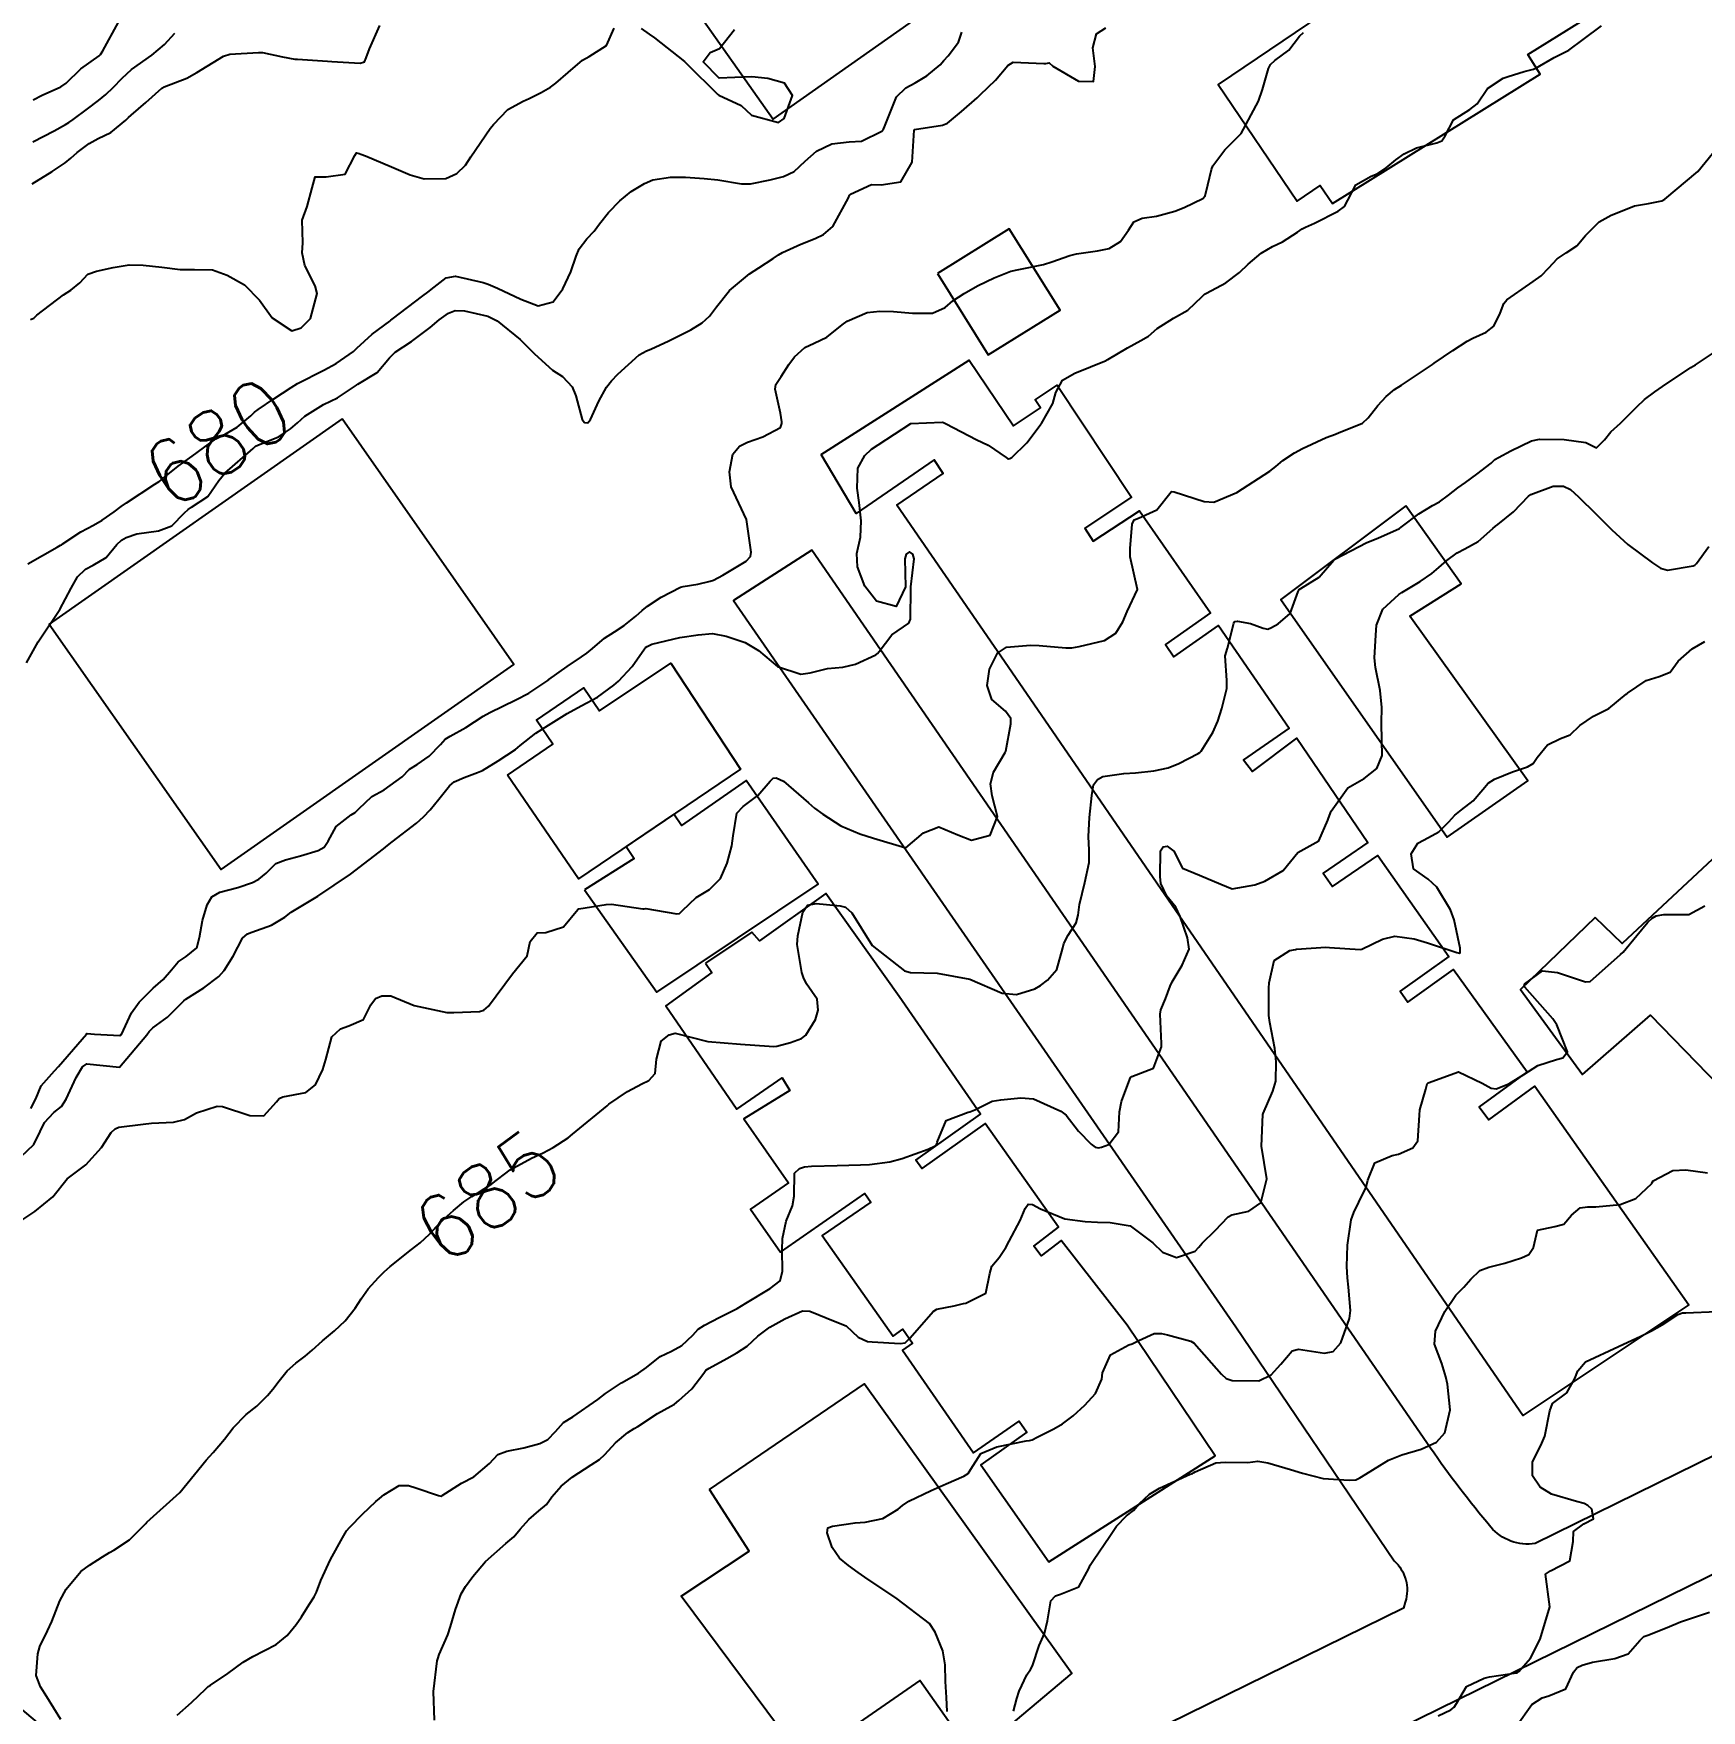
# Model space of a CAD drawing. Header units: metres. Extents: x 298520 to 308411, y 7433745 to 7450750.
# Drawn here: x 300628.2 to 300730.4, y 7446644.5 to 7446747.2 of the extents above; entities that cross this region are included whole.
import ezdxf
from ezdxf.enums import TextEntityAlignment as Align

# ---------------------------------------------------------------- set-up
doc = ezdxf.new("R2010")
doc.units = ezdxf.units.M
doc.header["$LTSCALE"] = 10
for name, color, linetype in [('Cotas', 45, 'Continuous'), ('Curvas de Nivel 1m', 11, 'Continuous'), ('Curvas de Nivel 5m', 15, 'Continuous'), ('Edificações', 30, 'Continuous'), ('Vias Primárias', 230, 'Continuous')]:
    doc.layers.add(name, color=color, linetype=linetype)
doc.styles.add('Style-STANDARD', font='STANDARD.shx')

msp = doc.modelspace()

# ---------------------------------------------------------------- linework, layer by layer
at = {"layer": 'Curvas de Nivel 1m', "flags": 128}
for points, elevation in [([(300627.43, 7446678.39), (300628.24, 7446679.15), (300628.62, 7446679.95), (300628.89, 7446680.51), (300629.46, 7446681.12), (300629.92, 7446681.48), (300630.22, 7446681.93), (300630.82, 7446683.25), (300631.22, 7446683.91), (300631.49, 7446684.09), (300633.49, 7446683.89), (300635.15, 7446685.87), (300635.3, 7446686.07), (300635.52, 7446686.3), (300636.42, 7446686.96), (300637.31, 7446687.84), (300637.43, 7446687.96), (300637.55, 7446688.05), (300638.64, 7446688.74), (300639.56, 7446689.45), (300639.9, 7446689.81), (300640.44, 7446690.68), (300641.02, 7446691.8), (300641.33, 7446692.05), (300641.59, 7446692.15), (300642.79, 7446692.58), (300643.6, 7446693.08), (300644, 7446693.38), (300644.61, 7446693.76), (300645.62, 7446694.37), (300647.63, 7446695.72), (300648.77, 7446696.58), (300649.66, 7446697.27), (300649.9, 7446697.46), (300650.19, 7446697.69), (300651.67, 7446698.84), (300652.11, 7446699.23), (300652.51, 7446699.66), (300653.04, 7446700.3), (300653.7, 7446701.12), (300653.98, 7446701.37), (300654.6, 7446701.64), (300655.41, 7446701.93), (300655.71, 7446702.07), (300656.68, 7446702.66), (300657.73, 7446703.35), (300657.87, 7446703.46), (300658.02, 7446703.6), (300658.98, 7446704.35), (300659.75, 7446704.83), (300660.91, 7446705.56), (300661.76, 7446706.03), (300662.75, 7446706.56), (300663.77, 7446707.28), (300663.9, 7446707.4), (300664.04, 7446707.53), (300664.88, 7446708.43), (300665.64, 7446709.51), (300665.71, 7446709.6), (300665.8, 7446709.66), (300666.09, 7446709.79), (300667.81, 7446710.21), (300668.92, 7446710.36), (300669.81, 7446710.46), (300670.64, 7446710.28), (300671.81, 7446709.89), (300672.62, 7446709.42), (300673.79, 7446708.44), (300675.21, 7446707.97), (300675.78, 7446708.05), (300676.85, 7446708.31), (300677.79, 7446708.38), (300678.57, 7446708.57), (300679.8, 7446709.15), (300679.92, 7446709.22), (300680.02, 7446709.34), (300680.78, 7446710.36), (300681.82, 7446711.09), (300681.93, 7446711.32), (300681.95, 7446713.21), (300681.95, 7446713.31), (300682.15, 7446715.02), (300682.08, 7446715.31), (300681.87, 7446715.45), (300681.66, 7446715.31), (300681.58, 7446715.02), (300681.63, 7446713.31), (300681.06, 7446712.1), (300679.84, 7446712.43), (300679.14, 7446713.35), (300678.69, 7446714.53), (300678.65, 7446715.35), (300678.87, 7446716.36), (300678.92, 7446717.35), (300678.79, 7446718.47), (300678.66, 7446719.35), (300678.71, 7446720.58), (300679.13, 7446721.35), (300679.55, 7446721.74), (300679.95, 7446722), (300681.96, 7446723.31), (300683.87, 7446723.39), (300683.96, 7446723.37), (300684.12, 7446723.29), (300685.95, 7446722.33), (300686.68, 7446721.99), (300687.8, 7446721.24), (300687.88, 7446721.18), (300687.94, 7446721.15), (300688.02, 7446721.16), (300688.13, 7446721.24), (300689.06, 7446722.12), (300689.87, 7446723.22), (300689.92, 7446723.27), (300689.96, 7446723.32), (300690.65, 7446724.54), (300690.84, 7446725.21), (300691.24, 7446725.97), (300692, 7446726.4), (300693.92, 7446727.17), (300693.98, 7446727.21), (300694.01, 7446727.23), (300695.23, 7446727.95), (300696.03, 7446728.39), (300696.5, 7446728.67), (300697.05, 7446729.13), (300698.05, 7446729.77), (300698.91, 7446730.26), (300699.8, 7446731.1), (300699.94, 7446731.23), (300700.06, 7446731.29), (300701.24, 7446731.92), (300702.08, 7446732.57), (300702.62, 7446733.07), (300703.41, 7446733.75), (300704.1, 7446734.15), (300704.71, 7446734.44), (300705.64, 7446735.03), (300705.92, 7446735.23), (300706.12, 7446735.33), (300706.68, 7446735.58), (300708.13, 7446736.31), (300708.52, 7446736.61), (300708.71, 7446736.99), (300709.2, 7446737.93), (300710.15, 7446738.46), (300710.52, 7446738.6), (300711.06, 7446738.97), (300711.66, 7446739.47), (300712.17, 7446739.83), (300712.92, 7446740.2), (300714.18, 7446740.51), (300714.48, 7446740.62), (300714.68, 7446740.93), (300715.2, 7446741.91), (300716.2, 7446742.54), (300716.64, 7446742.9), (300717.28, 7446743.83), (300718.23, 7446744.46), (300718.53, 7446744.57), (300719.51, 7446744.87), (300720.09, 7446745.01), (300720.24, 7446745.08), (300721.36, 7446745.73), (300722.25, 7446746.18), (300723.13, 7446746.83), (300724.26, 7446747.67)], 683), ([(300627.79, 7446708.65), (300628.49, 7446709.95), (300629.82, 7446711.93), (300630.53, 7446713.23), (300630.91, 7446713.92), (300631.39, 7446714.39), (300631.86, 7446714.64), (300632.66, 7446715.1), (300633.31, 7446715.9), (300633.6, 7446716.17), (300633.88, 7446716.33), (300634.55, 7446716.56), (300635.88, 7446716.74), (300636.69, 7446717.05), (300637.47, 7446717.84), (300637.68, 7446718.05), (300637.9, 7446718.18), (300638.9, 7446718.84), (300639.56, 7446719.82), (300639.93, 7446720.27), (300641.66, 7446721.79), (300641.82, 7446721.92), (300641.95, 7446721.98), (300643.23, 7446722.5), (300643.96, 7446722.98), (300644.38, 7446723.35), (300644.83, 7446723.76), (300645.98, 7446724.48), (300646.83, 7446724.89), (300647.99, 7446725.66), (300648.02, 7446725.69), (300648.09, 7446725.72), (300649.27, 7446726.44), (300650.01, 7446727.34), (300650.37, 7446727.69), (300651.36, 7446728.34), (300652.03, 7446728.82), (300652.51, 7446729.19), (300653.07, 7446729.66), (300653.63, 7446730.08), (300654.05, 7446730.24), (300654.62, 7446730.21), (300656.05, 7446729.88), (300656.61, 7446729.61), (300658.03, 7446728.46), (300658.9, 7446727.59), (300660, 7446726.59), (300660.62, 7446726.19), (300661.21, 7446725.56), (300661.43, 7446725), (300661.83, 7446723.55), (300661.97, 7446723.37), (300662.16, 7446723.35), (300662.34, 7446723.55), (300662.85, 7446724.68), (300663.32, 7446725.54), (300663.61, 7446725.92), (300664, 7446726.34), (300665.32, 7446727.51), (300665.76, 7446727.76), (300666.02, 7446727.87), (300667.13, 7446728.38), (300668.03, 7446728.83), (300668.47, 7446729.05), (300669.18, 7446729.47), (300669.63, 7446729.88), (300670.05, 7446730.46), (300670.84, 7446731.45), (300672.07, 7446732.48), (300672.65, 7446732.85), (300673.52, 7446733.42), (300673.85, 7446733.64), (300674.09, 7446733.78), (300675.21, 7446734.29), (300676.1, 7446734.64), (300676.61, 7446734.88), (300677.18, 7446735.37), (300678.13, 7446737.14), (300678.19, 7446737.3), (300678.25, 7446737.36), (300679.54, 7446737.95), (300680.14, 7446737.94), (300681.34, 7446738.12), (300682.03, 7446739.31), (300682.16, 7446741.28), (300682.17, 7446741.31), (300682.18, 7446741.33), (300683.89, 7446741.59), (300684.19, 7446741.71), (300685.06, 7446742.42), (300686.02, 7446743.27), (300686.11, 7446743.37), (300686.21, 7446743.47), (300687.13, 7446744.34), (300687.9, 7446745.25), (300688.23, 7446745.44), (300690.1, 7446745.36), (300690.23, 7446745.37), (300690.42, 7446745.4), (300690.65, 7446745.21), (300692.22, 7446744.28), (300693.14, 7446744.26), (300693.25, 7446745.18), (300693.1, 7446746.33), (300693.33, 7446747.18), (300693.89, 7446747.54)], 681), ([(300628.04, 7446729.68), (300628.23, 7446729.77), (300628.42, 7446729.95), (300630.06, 7446731.2), (300630.51, 7446731.48), (300631.05, 7446731.92), (300631.54, 7446732.45), (300632.07, 7446732.65), (300633.1, 7446732.87), (300634.08, 7446733.04), (300634.94, 7446733.02), (300636.08, 7446732.89), (300637.19, 7446732.74), (300638.08, 7446732.74), (300639.18, 7446732.72), (300640.07, 7446732.4), (300641.14, 7446731.8), (300642.05, 7446730.86), (300642.83, 7446729.78), (300644.03, 7446728.99), (300644.61, 7446729.18), (300645.19, 7446729.75), (300645.59, 7446731.28), (300645.46, 7446731.75), (300644.84, 7446733), (300644.68, 7446733.76), (300644.71, 7446734.37), (300644.67, 7446735.76), (300644.97, 7446736.61), (300645.28, 7446737.75), (300645.47, 7446738.43), (300646.14, 7446738.42), (300647.3, 7446738.58), (300647.89, 7446739.72), (300648, 7446739.89), (300648.16, 7446739.85), (300648.26, 7446739.81), (300648.55, 7446739.71), (300650.15, 7446739.04), (300651.28, 7446738.55), (300652.14, 7446738.29), (300653.48, 7446738.32), (300654.15, 7446738.63), (300654.67, 7446739.13), (300655, 7446739.64), (300656.18, 7446741.38), (300656.29, 7446741.51), (300656.39, 7446741.62), (300657.26, 7446742.54), (300658.2, 7446743.05), (300658.58, 7446743.22), (300659.31, 7446743.59), (300659.88, 7446743.91), (300660.21, 7446744.16), (300660.97, 7446744.82), (300661.84, 7446745.56), (300662.24, 7446745.79), (300663.32, 7446746.46), (300663.79, 7446747.53)], 679), ([(300628.13, 7446737.99), (300629.35, 7446738.74), (300630.15, 7446739.28), (300630.51, 7446739.57), (300630.89, 7446739.92), (300631.62, 7446740.47), (300632.17, 7446740.76), (300632.95, 7446741.13), (300633.86, 7446741.89), (300634.03, 7446742.05), (300634.19, 7446742.19), (300635.09, 7446742.98), (300636.07, 7446743.86), (300636.21, 7446743.94), (300637.6, 7446744.47), (300638.22, 7446744.81), (300639.86, 7446745.82), (300640.23, 7446745.94), (300641.99, 7446746.04), (300642.24, 7446746.04), (300643.46, 7446745.78), (300644.23, 7446745.63), (300644.38, 7446745.62), (300646.23, 7446745.5), (300646.49, 7446745.48), (300648.23, 7446745.39), (300648.48, 7446745.47), (300648.6, 7446745.71), (300648.8, 7446746.27), (300649.43, 7446747.7)], 678), ([(300628.2, 7446743.13), (300628.74, 7446743.42), (300629.88, 7446743.93), (300630.22, 7446744.16), (300631.11, 7446745.04), (300632.23, 7446745.84), (300632.27, 7446745.87), (300632.31, 7446745.91), (300632.46, 7446746.13), (300633.43, 7446747.89)], 676), ([(300665.43, 7446747.51), (300665.92, 7446747.17), (300666.25, 7446746.94), (300668.09, 7446745.48), (300668.23, 7446745.35), (300670.13, 7446743.46), (300670.2, 7446743.42), (300671.55, 7446742.8), (300672.19, 7446742.2), (300673.85, 7446741.75), (300674.19, 7446741.99), (300674.71, 7446743.4), (300674.21, 7446744.16), (300673.19, 7446744.45), (300672.22, 7446744.54), (300671.17, 7446744.5), (300670.22, 7446744.46), (300669.23, 7446745.47), (300669.66, 7446746.04), (300670.24, 7446746.29), (300671.15, 7446747.45)], 679), ([(300628.06, 7446681.36), (300628.35, 7446681.95), (300628.69, 7446682.74), (300629.49, 7446683.67), (300629.75, 7446683.94), (300631.19, 7446685.6), (300631.45, 7446685.91), (300631.48, 7446685.95), (300631.51, 7446685.96), (300631.96, 7446685.91), (300633.51, 7446685.82), (300633.61, 7446685.89), (300634.21, 7446687.21), (300634.68, 7446687.87), (300635.55, 7446688.72), (300636.15, 7446689.26), (300636.66, 7446689.85), (300637.07, 7446690.34), (300637.57, 7446690.66), (300638.21, 7446691.2), (300638.39, 7446691.83), (300638.56, 7446692.87), (300638.86, 7446693.83), (300639.13, 7446694.32), (300639.62, 7446694.6), (300640.72, 7446694.9), (300641.63, 7446695.2), (300642.02, 7446695.4), (300642.46, 7446695.78), (300643.06, 7446696.36), (300643.65, 7446696.59), (300644.57, 7446696.84), (300645.65, 7446697.16), (300646.02, 7446697.37), (300646.27, 7446697.73), (300646.76, 7446698.64), (300647.68, 7446699.34), (300647.91, 7446699.48), (300648.15, 7446699.72), (300648.93, 7446700.46), (300649.69, 7446700.87), (300650.8, 7446701.68), (300651.25, 7446702.14), (300651.71, 7446702.42), (300652.45, 7446702.94), (300653.14, 7446703.66), (300653.42, 7446703.97), (300653.74, 7446704.16), (300654.7, 7446704.69), (300655.75, 7446705.38), (300656.17, 7446705.62), (300657.76, 7446706.38), (300658.55, 7446706.8), (300659.71, 7446707.58), (300659.74, 7446707.61), (300659.77, 7446707.64), (300660.91, 7446708.44), (300661.79, 7446709.02), (300662.11, 7446709.24), (300662.46, 7446709.54), (300663.18, 7446710.17), (300663.81, 7446710.56), (300664.39, 7446710.95), (300665.11, 7446711.52), (300665.49, 7446711.85), (300665.83, 7446712.13), (300666.66, 7446712.68), (300667.85, 7446713.28), (300668.01, 7446713.32), (300668.9, 7446713.47), (300669.67, 7446713.65), (300669.86, 7446713.72), (300670.43, 7446714.02), (300671.87, 7446714.89), (300672.14, 7446715.16), (300672.18, 7446715.43), (300671.89, 7446717.43), (300670.94, 7446719.44), (300670.84, 7446720.35), (300671.05, 7446721.44), (300671.46, 7446721.93), (300671.95, 7446722.18), (300672.88, 7446722.5), (300673.96, 7446723.06), (300674.06, 7446723.31), (300674.06, 7446723.41), (300673.97, 7446723.95), (300673.64, 7446725.41), (300673.69, 7446725.71), (300674, 7446726.19), (300674.48, 7446726.93), (300674.83, 7446727.4), (300675.45, 7446727.97), (300676.03, 7446728.24), (300676.8, 7446728.61), (300677.75, 7446729.36), (300678.05, 7446729.59), (300679.28, 7446730.12), (300680.05, 7446730.2), (300680.9, 7446730.17), (300682.05, 7446730.08), (300683.28, 7446730.07), (300684.05, 7446730.42), (300684.52, 7446730.82), (300685.21, 7446731.28), (300685.75, 7446731.59), (300686.07, 7446731.77), (300687.05, 7446732.23), (300688.08, 7446732.64), (300688.56, 7446732.75), (300690.08, 7446733.06), (300690.58, 7446733.21), (300691.69, 7446733.6), (300692.09, 7446733.7), (300693.39, 7446733.88), (300694.1, 7446734.04), (300694.79, 7446734.47), (300695.29, 7446735.16), (300695.62, 7446735.66), (300696.12, 7446735.88), (300697, 7446736.02), (300698.12, 7446736.32), (300698.69, 7446736.55), (300699.84, 7446737.1), (300699.99, 7446737.25), (300700.14, 7446737.93), (300700.37, 7446738.88), (300700.46, 7446739.1), (300701.18, 7446740.08), (300702.18, 7446741.08), (300703.24, 7446743.06), (300703.5, 7446743.77), (300703.85, 7446745.05), (300703.98, 7446745.31), (300704.24, 7446745.54), (300705.11, 7446746.18), (300705.76, 7446747.03), (300706.01, 7446747.27)], 682), ([(300628.17, 7446740.57), (300629.48, 7446741.24), (300630.18, 7446741.62), (300630.37, 7446741.74), (300630.64, 7446741.93), (300631.52, 7446742.59), (300632.2, 7446743.1), (300632.65, 7446743.47), (300633.1, 7446743.9), (300633.65, 7446744.47), (300634.22, 7446744.99), (300635.46, 7446745.87), (300636.24, 7446746.52), (300636.87, 7446747.23)], 677), ([(300627.38, 7446674.44), (300628.29, 7446675.04), (300629.39, 7446675.94), (300630.28, 7446677.05), (300631.42, 7446677.91), (300632.37, 7446678.96), (300632.97, 7446679.89), (300633.22, 7446680.12), (300633.45, 7446680.22), (300634.93, 7446680.4), (300635.45, 7446680.46), (300636.78, 7446680.52), (300637.46, 7446680.69), (300638.2, 7446681.09), (300639.47, 7446681.5), (300639.8, 7446681.48), (300641.46, 7446680.93), (300642.33, 7446680.91), (300643.09, 7446681.77), (300643.27, 7446681.98), (300643.48, 7446682.07), (300644.89, 7446682.34), (300645.48, 7446682.81), (300645.94, 7446683.74), (300646.11, 7446684.35), (300646.48, 7446685.74), (300647.02, 7446686.23), (300647.52, 7446686.42), (300648.43, 7446686.81), (300648.87, 7446687.71), (300649.16, 7446688.09), (300649.55, 7446688.25), (300650.1, 7446688.25), (300651.54, 7446687.67), (300653.54, 7446687.23), (300653.96, 7446687.23), (300655.54, 7446687.29), (300655.79, 7446687.38), (300656.09, 7446687.62), (300657.56, 7446689.6), (300658.45, 7446690.71), (300658.63, 7446691.59), (300659.07, 7446692.11), (300659.59, 7446692.14), (300660.67, 7446692.49), (300661.55, 7446693.55), (300661.61, 7446693.59), (300663.3, 7446693.85), (300663.62, 7446693.87), (300665.54, 7446693.59), (300665.61, 7446693.59), (300665.72, 7446693.61), (300666.32, 7446693.5), (300667.61, 7446693.29), (300667.78, 7446693.31), (300667.97, 7446693.48), (300668.8, 7446694.29), (300669.63, 7446694.78), (300670.29, 7446695.45), (300670.7, 7446696.39), (300670.98, 7446697.45), (300671.06, 7446698.05), (300671.3, 7446699.44), (300671.69, 7446699.85), (300672.59, 7446700.52), (300673.34, 7446701.41), (300673.53, 7446701.59), (300673.71, 7446701.61), (300674.16, 7446701.41), (300675.69, 7446700.08), (300676.06, 7446699.76), (300676.57, 7446699.38), (300677.67, 7446698.67), (300678.83, 7446698.18), (300679.66, 7446697.91), (300681.65, 7446697.32), (300682.72, 7446698.25), (300683.67, 7446698.61), (300684.83, 7446698.11), (300685.66, 7446697.79), (300686.82, 7446698.1), (300687.26, 7446699.25), (300686.94, 7446700.5), (300686.84, 7446701.25), (300687.01, 7446701.96), (300687.73, 7446703.16), (300687.76, 7446703.21), (300687.77, 7446703.24), (300688.08, 7446704.91), (300688.07, 7446705.24), (300687.76, 7446705.69), (300686.91, 7446706.4), (300686.62, 7446707.26), (300686.77, 7446708.27), (300687.27, 7446709.25), (300687.81, 7446709.62), (300689.29, 7446709.74), (300689.81, 7446709.71), (300691.44, 7446709.57), (300691.81, 7446709.58), (300692.26, 7446709.65), (300693.81, 7446710.02), (300694.51, 7446710.47), (300694.93, 7446711.16), (300695.2, 7446711.79), (300695.84, 7446713.15), (300695.38, 7446715.15), (300695.38, 7446715.66), (300695.5, 7446717.15), (300695.64, 7446717.41), (300695.9, 7446717.51), (300697.02, 7446718.02), (300697.89, 7446719.12), (300697.92, 7446719.14), (300698.09, 7446719.12), (300699.91, 7446718.54), (300700.51, 7446718.49), (300701.92, 7446719.08), (300703.94, 7446720.39), (300704.31, 7446720.68), (300704.74, 7446721.04), (300705.46, 7446721.52), (300705.95, 7446721.78), (300707.4, 7446722.45), (300707.96, 7446722.67), (300708.19, 7446722.77), (300708.75, 7446722.99), (300709.61, 7446723.34), (300709.97, 7446723.66), (300710.55, 7446724.41), (300711.06, 7446724.97), (300711.58, 7446725.39), (300712, 7446725.66), (300713.91, 7446726.93), (300714.01, 7446727.01), (300715.15, 7446727.79), (300716.03, 7446728.36), (300716.38, 7446728.55), (300717.19, 7446728.9), (300717.66, 7446729.27), (300718.05, 7446730.08), (300718.28, 7446730.66), (300718.46, 7446730.88), (300719.39, 7446731.55), (300720.07, 7446732.01), (300720.57, 7446732.36), (300721.03, 7446732.85), (300721.54, 7446733.4), (300722.1, 7446733.76), (300722.74, 7446734.2), (300723.27, 7446734.82), (300724.12, 7446735.66), (300724.85, 7446736.08), (300726.13, 7446736.59), (300726.28, 7446736.64), (300727.13, 7446736.78), (300727.95, 7446736.96), (300728.14, 7446737.05), (300730.15, 7446738.74), (300731.05, 7446739.85)], 684), ([(300637.02, 7446644.21), (300637.89, 7446644.97), (300638.76, 7446645.82), (300638.91, 7446645.95), (300639.05, 7446646.04), (300640.11, 7446646.75), (300641.06, 7446647.45), (300641.64, 7446647.79), (300643.07, 7446648.53), (300643.76, 7446649.08), (300644.31, 7446649.76), (300644.62, 7446650.23), (300645.1, 7446650.97), (300645.41, 7446651.45), (300645.55, 7446651.74), (300645.82, 7446652.44), (300646.4, 7446653.73), (300647.15, 7446655.07), (300647.39, 7446655.48), (300647.58, 7446655.72), (300648.36, 7446656.51), (300649.18, 7446657.29), (300649.4, 7446657.48), (300649.67, 7446657.7), (300650.61, 7446658.26), (300651.19, 7446658.26), (300651.64, 7446658.13), (300653.03, 7446657.65), (300653.18, 7446657.62), (300653.21, 7446657.62), (300653.24, 7446657.65), (300654.42, 7446658.41), (300655.19, 7446658.79), (300656.14, 7446659.62), (300656.66, 7446660.16), (300657.21, 7446660.37), (300658.24, 7446660.57), (300659.22, 7446660.84), (300659.72, 7446661.08), (300660.19, 7446661.57), (300660.68, 7446662.12), (300661.24, 7446662.48), (300662.79, 7446663.54), (300663.26, 7446663.91), (300664.23, 7446664.55), (300665.27, 7446665.14), (300665.76, 7446665.5), (300666.6, 7446666.17), (300667.29, 7446666.49), (300667.93, 7446666.84), (300668.59, 7446667.47), (300668.92, 7446667.85), (300669.31, 7446668.08), (300670.22, 7446668.55), (300671.32, 7446669.11), (300671.85, 7446669.43), (300673.33, 7446670.34), (300673.94, 7446670.81), (300674.1, 7446671.4), (300674.07, 7446672.7), (300674.1, 7446673.4), (300674.32, 7446674.46), (300674.7, 7446675.4), (300674.8, 7446675.99), (300674.83, 7446677.4), (300675.14, 7446677.68), (300675.43, 7446677.78), (300675.86, 7446677.82), (300677.43, 7446677.86), (300678.87, 7446677.9), (300679.43, 7446677.93), (300680.67, 7446678.09), (300681.43, 7446678.3), (300683.01, 7446678.87), (300683.44, 7446679.08), (300683.54, 7446679.19), (300683.57, 7446679.29), (300684.11, 7446680.63), (300685.46, 7446681.14), (300685.57, 7446681.16), (300685.88, 7446681.27), (300686.93, 7446681.8), (300687.47, 7446681.88), (300688.69, 7446682.02), (300689.47, 7446681.96), (300691.14, 7446681.2), (300691.46, 7446680.94), (300692.23, 7446679.97), (300693, 7446679.18), (300693.25, 7446678.99), (300693.44, 7446678.94), (300693.63, 7446678.98), (300694.07, 7446679.16), (300694.68, 7446679.93), (300694.74, 7446681.16), (300694.85, 7446681.78), (300695.36, 7446683.15), (300695.4, 7446683.25), (300695.49, 7446683.31), (300696.81, 7446683.82), (300697.31, 7446685.13), (300697.31, 7446685.34), (300697.23, 7446687.13), (300697.27, 7446687.4), (300697.55, 7446688.07), (300697.83, 7446688.86), (300697.95, 7446689.12), (300698.58, 7446690.13), (300699.01, 7446691.11), (300698.9, 7446691.81), (300698.45, 7446693.12), (300698.18, 7446693.68), (300697.63, 7446694.36), (300697.27, 7446695.13), (300697.22, 7446695.56), (300697.24, 7446697.13), (300697.4, 7446697.39), (300697.66, 7446697.42), (300698.07, 7446697.12), (300698.6, 7446696.08), (300699.64, 7446695.65), (300700.94, 7446695.09), (300701.63, 7446694.81), (300703.03, 7446695.06), (300703.64, 7446695.29), (300704.75, 7446695.93), (300705.65, 7446697.03), (300706.94, 7446697.75), (300707.5, 7446699.01), (300707.54, 7446699.15), (300707.69, 7446699.57), (300708.71, 7446700.99), (300709.71, 7446701.58), (300710.5, 7446702.19), (300710.82, 7446702.97), (300710.81, 7446703.89), (300710.78, 7446704.97), (300710.81, 7446705.92), (300710.69, 7446706.97), (300710.41, 7446708.36), (300710.36, 7446708.97), (300710.44, 7446710.35), (300710.48, 7446710.97), (300710.86, 7446711.94), (300711.84, 7446712.85), (300712.02, 7446712.96), (300713.15, 7446713.64), (300713.86, 7446714.13), (300714.3, 7446714.49), (300714.78, 7446714.92), (300715.41, 7446715.39), (300715.88, 7446715.63), (300716.7, 7446716.09), (300717.61, 7446716.89), (300717.76, 7446717.03), (300717.9, 7446717.13), (300718.87, 7446717.91), (300719.78, 7446718.86), (300719.92, 7446718.97), (300721.29, 7446719.48), (300721.93, 7446719.47), (300722.36, 7446719.27), (300722.85, 7446718.83), (300723.91, 7446717.78), (300724.88, 7446716.8), (300725.88, 7446715.9), (300727.39, 7446714.77), (300727.87, 7446714.45), (300728.3, 7446714.33), (300729.87, 7446714.6), (300729.97, 7446714.64), (300730.07, 7446714.74), (300730.84, 7446715.77)], 686), ([(300652.78, 7446643.89), (300652.72, 7446645.65), (300652.94, 7446647.53), (300652.97, 7446647.65), (300653.07, 7446647.91), (300653.59, 7446649.13), (300653.75, 7446649.64), (300654.06, 7446650.68), (300654.41, 7446651.64), (300654.67, 7446652.09), (300655.12, 7446652.7), (300655.89, 7446653.62), (300657.14, 7446654.71), (300657.63, 7446655.12), (300658.03, 7446655.59), (300658.56, 7446656.19), (300659.17, 7446656.71), (300659.64, 7446657.11), (300659.97, 7446657.57), (300660.54, 7446658.22), (300661.2, 7446658.78), (300662.37, 7446659.54), (300662.88, 7446659.86), (300663.21, 7446660.17), (300663.86, 7446660.89), (300664.62, 7446661.52), (300665, 7446661.75), (300665.24, 7446661.89), (300666.43, 7446662.68), (300667.25, 7446663.12), (300667.47, 7446663.25), (300667.75, 7446663.47), (300668.54, 7446664.19), (300669.27, 7446665.14), (300669.4, 7446665.33), (300669.6, 7446665.46), (300670.68, 7446666.05), (300671.29, 7446666.39), (300671.93, 7446666.8), (300672.59, 7446667.42), (300673.31, 7446667.96), (300674.24, 7446668.48), (300675.32, 7446668.96), (300675.77, 7446668.94), (300677.31, 7446668.31), (300677.99, 7446668.04), (300678.72, 7446667.35), (300679.3, 7446667.09), (300679.58, 7446667.06), (300681.3, 7446666.96), (300681.6, 7446667.01), (300681.91, 7446667.31), (300683.32, 7446668.92), (300683.54, 7446669.07), (300684.6, 7446669.28), (300685.18, 7446669.42), (300685.32, 7446669.44), (300686.54, 7446670.05), (300686.79, 7446671.26), (300686.91, 7446671.7), (300687.36, 7446672.23), (300687.77, 7446672.84), (300687.98, 7446673.24), (300688.65, 7446674.49), (300688.95, 7446675.23), (300689.13, 7446675.49), (300689.4, 7446675.47), (300689.89, 7446675.22), (300691.39, 7446674.6), (300692.64, 7446674.43), (300693.39, 7446674.4), (300694.17, 7446674.38), (300695.38, 7446674.18), (300696.77, 7446673.14), (300697.36, 7446672.56), (300698.23, 7446672.24), (300699.37, 7446672.61), (300699.6, 7446672.87), (300699.8, 7446673.1), (300700.59, 7446673.88), (300701.39, 7446674.72), (300701.62, 7446674.85), (300702.66, 7446675.07), (300703.4, 7446675.59), (300703.76, 7446677.05), (300703.44, 7446679.05), (300703.52, 7446680.99), (300703.54, 7446681.05), (300704.12, 7446682.41), (300704.3, 7446683.04), (300704.33, 7446684.22), (300704.25, 7446685.04), (300703.94, 7446686.63), (300703.89, 7446687.05), (300703.89, 7446688.72), (300703.9, 7446689.05), (300704.2, 7446690.42), (300705.17, 7446691.03), (300705.51, 7446691.1), (300705.58, 7446691.11), (300707.37, 7446691.23), (300707.59, 7446691.22), (300709.47, 7446691.09), (300709.58, 7446691.11), (300710.84, 7446691.72), (300711.6, 7446691.92), (300712.79, 7446691.75), (300713.59, 7446691.51), (300715.4, 7446690.91), (300715.55, 7446690.88), (300715.58, 7446690.88), (300715.6, 7446690.89), (300715.61, 7446690.91), (300715.59, 7446691.18), (300715.23, 7446692.91), (300715.01, 7446693.53), (300714.18, 7446694.92), (300713.64, 7446695.4), (300712.74, 7446696.04), (300712.6, 7446696.95), (300713.01, 7446697.6), (300713.67, 7446697.96), (300714.29, 7446698.31), (300714.9, 7446698.92), (300715.27, 7446699.33), (300715.69, 7446699.66), (300716.39, 7446700.2), (300716.98, 7446700.9), (300717.31, 7446701.29), (300717.71, 7446701.53), (300718.81, 7446701.97), (300719.72, 7446702.29), (300720.08, 7446702.49), (300720.32, 7446702.85), (300720.95, 7446703.63), (300721.74, 7446704.01), (300722.33, 7446704.25), (300722.92, 7446704.82), (300723.76, 7446705.38), (300724.71, 7446705.85), (300725.77, 7446706.73), (300725.8, 7446706.76), (300725.84, 7446706.79), (300727, 7446707.57), (300727.79, 7446707.82), (300728.46, 7446708.09), (300728.95, 7446708.75), (300729.81, 7446709.52), (300730.58, 7446709.97)], 687), ([(300684.17, 7446644.43), (300684.13, 7446645.28), (300684.07, 7446646.26), (300684.06, 7446647.29), (300683.92, 7446648.14), (300683.45, 7446649.29), (300683.09, 7446649.81), (300681.11, 7446651.32), (300679.13, 7446652.66), (300678.72, 7446652.94), (300678.13, 7446653.36), (300677.58, 7446653.81), (300677.14, 7446654.46), (300676.82, 7446655.37), (300676.86, 7446655.67), (300677.16, 7446655.78), (300678.54, 7446655.97), (300679.16, 7446656.02), (300680.24, 7446656.25), (300681.18, 7446656.81), (300681.45, 7446657.04), (300681.83, 7446657.31), (300683.19, 7446657.97), (300684.11, 7446658.37), (300685.2, 7446658.83), (300685.47, 7446659), (300685.62, 7446659.27), (300686.25, 7446660.23), (300687.22, 7446660.64), (300689.01, 7446661.01), (300689.22, 7446661.03), (300689.38, 7446661.06), (300689.69, 7446661.22), (300690.71, 7446661.73), (300691.24, 7446662.05), (300691.89, 7446662.54), (300692.62, 7446663.18), (300693.26, 7446663.9), (300693.66, 7446664.78), (300693.7, 7446665.17), (300694.18, 7446666.27), (300695.3, 7446666.88), (300695.51, 7446666.94), (300695.91, 7446667.14), (300696.86, 7446667.58), (300697.31, 7446667.57), (300697.67, 7446667.49), (300699.1, 7446667.1), (300699.3, 7446666.99), (300700.99, 7446665.08), (300701.27, 7446664.82), (300701.64, 7446664.7), (300703.27, 7446664.68), (300704.02, 7446665.05), (300704.62, 7446665.7), (300705.3, 7446666.51), (300705.7, 7446666.62), (300707.29, 7446666.38), (300707.82, 7446666.48), (300708.3, 7446667), (300708.83, 7446668.5), (300708.89, 7446668.99), (300708.77, 7446670.42), (300708.69, 7446670.99), (300708.66, 7446671.69), (300708.7, 7446672.99), (300708.93, 7446674.53), (300709.08, 7446674.98), (300709.4, 7446675.62), (300709.85, 7446676.54), (300709.95, 7446676.97), (300710.38, 7446678.02), (300711.44, 7446678.48), (300711.83, 7446678.56), (300712.7, 7446678.95), (300713.01, 7446679.38), (300713.11, 7446680.94), (300713.13, 7446681.28), (300713.49, 7446682.54), (300713.57, 7446682.86), (300713.63, 7446682.94), (300715.5, 7446683.61), (300716.95, 7446682.9), (300717.49, 7446682.61), (300717.8, 7446682.57), (300718.59, 7446682.87), (300719.5, 7446683.45), (300720.36, 7446683.99), (300721.51, 7446684.36), (300721.89, 7446684.46), (300722.18, 7446684.83), (300721.53, 7446686.49), (300721.28, 7446686.84), (300719.56, 7446688.78), (300719.53, 7446688.86), (300719.56, 7446689), (300720.64, 7446689.79), (300721.57, 7446689.68), (300723.28, 7446689.11), (300723.57, 7446689.13), (300725.43, 7446690.79), (300725.58, 7446690.94), (300726.42, 7446691.96), (300727.1, 7446692.78), (300727.36, 7446693.02), (300727.61, 7446693.15), (300728.07, 7446693.23), (300729.61, 7446693.25), (300730.58, 7446693.77)], 688), ([(300688.24, 7446644.45), (300688.45, 7446645.23), (300688.59, 7446645.67), (300689.05, 7446646.67), (300689.28, 7446647), (300689.4, 7446647.22), (300689.81, 7446648.47), (300690.13, 7446649.21), (300690.33, 7446649.97), (300690.53, 7446651.21), (300690.81, 7446651.51), (300691.12, 7446651.61), (300692.25, 7446652.06), (300692.86, 7446653.18), (300692.93, 7446653.39), (300693.14, 7446653.7), (300694.15, 7446655.17), (300694.55, 7446655.77), (300695.17, 7446656.4), (300695.59, 7446656.73), (300695.94, 7446657.14), (300696.58, 7446657.74), (300697.19, 7446658.1), (300699.06, 7446658.96), (300699.2, 7446659.01), (300699.27, 7446659.04), (300699.36, 7446659.1), (300700.63, 7446659.66), (300701.21, 7446659.69), (300702.59, 7446659.68), (300703.21, 7446659.76), (300703.81, 7446659.65), (300705.21, 7446659.25), (300705.95, 7446659.02), (300707.2, 7446658.69), (300708.81, 7446658.6), (300709.2, 7446658.62), (300709.45, 7446658.73), (300709.82, 7446658.97), (300710.67, 7446659.5), (300711.21, 7446659.82), (300712.02, 7446660.15), (300713.22, 7446660.49), (300714.16, 7446660.93), (300714.66, 7446661.49), (300714.99, 7446662.91), (300714.82, 7446664.47), (300714.73, 7446664.92), (300714.48, 7446665.73), (300714.03, 7446666.93), (300714.09, 7446667.71), (300714.66, 7446668.92), (300715.33, 7446669.92), (300715.82, 7446670.42), (300716.25, 7446670.9), (300716.81, 7446671.43), (300717.35, 7446671.64), (300718.34, 7446671.89), (300719.36, 7446672.21), (300719.81, 7446672.41), (300720.09, 7446672.85), (300720.34, 7446673.9), (300721.39, 7446674.14), (300721.94, 7446674.28), (300722.41, 7446674.83), (300722.95, 7446675.28), (300723.4, 7446675.33), (300723.92, 7446675.33), (300725.4, 7446675.48), (300726.35, 7446675.84), (300727.34, 7446676.77), (300727.37, 7446676.82), (300727.42, 7446676.93), (300728.62, 7446677.56), (300729.43, 7446677.61), (300730.74, 7446677.41)], 689), ([(300719.02, 7446643.5), (300719.98, 7446644.86), (300720.62, 7446645.26), (300721.04, 7446645.39), (300722.07, 7446645.81), (300722.55, 7446646.83), (300722.77, 7446647.12), (300723.07, 7446647.26), (300723.7, 7446647.44), (300725.07, 7446647.68), (300725.9, 7446647.96), (300726.6, 7446648.77), (300726.85, 7446649.01), (300727.09, 7446649.11), (300728.28, 7446649.57), (300729.09, 7446649.92), (300730.87, 7446650.5)], 691)]:
    msp.add_lwpolyline(points, dxfattribs=dict(at, elevation=elevation))
at = {"layer": 'Curvas de Nivel 5m', "flags": 128}
for points, elevation in [([(300627.86, 7446714.71), (300629.67, 7446715.73), (300629.87, 7446715.86), (300629.92, 7446715.88), (300629.97, 7446715.93), (300631.12, 7446716.68), (300631.89, 7446717.09), (300632.41, 7446717.39), (300633.16, 7446717.9), (300633.58, 7446718.22), (300633.91, 7446718.46), (300635.64, 7446719.59), (300635.92, 7446719.77), (300635.97, 7446719.81), (300636.03, 7446719.86), (300637.07, 7446720.71), (300637.94, 7446721.31), (300638.62, 7446721.83), (300639.39, 7446722.38), (300639.96, 7446722.66), (300640.68, 7446723.08), (300641.53, 7446723.79), (300641.76, 7446724.01), (300641.98, 7446724.17), (300642.94, 7446724.83), (300643.99, 7446725.52), (300644.39, 7446725.76), (300646, 7446726.59), (300646.76, 7446726.98), (300647.81, 7446727.72), (300647.92, 7446727.82), (300648.02, 7446727.92), (300648.95, 7446728.79), (300650.04, 7446729.59), (300650.1, 7446729.64), (300650.18, 7446729.7), (300652.06, 7446731.13), (300652.37, 7446731.36), (300652.75, 7446731.66), (300653.49, 7446732.24), (300654.07, 7446732.33), (300655.75, 7446731.94), (300656.07, 7446731.85), (300656.63, 7446731.61), (300658.06, 7446730.92), (300659.12, 7446730.52), (300660.05, 7446730.77), (300660.63, 7446731.57), (300661.12, 7446732.61), (300661.46, 7446733.56), (300661.64, 7446734.01), (300662.1, 7446734.62), (300662.56, 7446735.1), (300662.88, 7446735.54), (300663.43, 7446736.23), (300664.13, 7446736.96), (300664.83, 7446737.52), (300665.64, 7446738.01), (300666.14, 7446738.24), (300667.23, 7446738.41), (300668.15, 7446738.4), (300669.3, 7446738.31), (300670.14, 7446738.23), (300671.58, 7446738), (300672.14, 7446738), (300673.33, 7446738.24), (300674.15, 7446738.44), (300674.8, 7446738.75), (300675.47, 7446739.39), (300676.17, 7446739.99), (300677.11, 7446740.44), (300678.17, 7446740.56), (300678.93, 7446740.6), (300680.18, 7446741.21), (300680.27, 7446741.34), (300680.33, 7446741.49), (300681.07, 7446743.33), (300681.65, 7446743.88), (300682.22, 7446744.18), (300682.93, 7446744.6), (300683.75, 7446745.29), (300683.98, 7446745.55), (300684.24, 7446745.83), (300684.87, 7446746.66), (300685.08, 7446747.28)], 680), ([(300629.88, 7446643.93), (300629.03, 7446645.32), (300628.64, 7446645.94), (300628.38, 7446646.62), (300628.47, 7446647.95), (300628.6, 7446648.41), (300629.08, 7446649.37), (300629.34, 7446649.94), (300629.82, 7446651.21), (300630.22, 7446651.92), (300631.12, 7446652.99), (300631.64, 7446653.39), (300632.44, 7446653.9), (300632.86, 7446654.17), (300633.14, 7446654.31), (300634.1, 7446654.93), (300635.04, 7446655.87), (300635.09, 7446655.94), (300635.16, 7446656.03), (300637.18, 7446657.84), (300638.08, 7446658.95), (300638.79, 7446659.82), (300638.99, 7446660.04), (300639.21, 7446660.28), (300639.92, 7446661.11), (300640.44, 7446661.8), (300641.24, 7446662.61), (300641.9, 7446663.13), (300642.55, 7446663.78), (300642.87, 7446664.16), (300643.26, 7446664.68), (300643.75, 7446665.28), (300644.29, 7446665.76), (300644.85, 7446666.19), (300645.29, 7446666.56), (300645.91, 7446667.12), (300646.65, 7446667.73), (300647.31, 7446668.36), (300647.91, 7446669.12), (300648.29, 7446669.71), (300648.72, 7446670.31), (300649.34, 7446671), (300649.69, 7446671.35), (300650.07, 7446671.69), (300651.36, 7446672.73), (300651.89, 7446673.14), (300652.46, 7446673.66), (300652.89, 7446674.14), (300653.38, 7446674.63), (300653.93, 7446675.11), (300654.58, 7446675.64), (300655.06, 7446675.97), (300655.4, 7446676.18), (300656.28, 7446676.75), (300657.42, 7446677.6), (300658.71, 7446678.31), (300659.43, 7446678.65), (300660.05, 7446678.96), (300660.96, 7446679.56), (300661.23, 7446679.78), (300661.45, 7446679.96), (300663.35, 7446681.53), (300663.41, 7446681.58), (300663.46, 7446681.62), (300664.6, 7446682.39), (300665.48, 7446682.87), (300665.91, 7446683.08), (300666.29, 7446683.5), (300666.38, 7446684.38), (300666.65, 7446685.49), (300667.14, 7446685.87), (300667.52, 7446685.98), (300669.51, 7446685.46), (300671.51, 7446685.3), (300673.28, 7446685.18), (300673.51, 7446685.16), (300673.74, 7446685.18), (300674.58, 7446685.4), (300675.26, 7446685.65), (300675.52, 7446685.85), (300676.11, 7446686.81), (300676.27, 7446687.38), (300676.22, 7446688.05), (300675.56, 7446689), (300675.37, 7446689.39), (300675.28, 7446689.68), (300674.99, 7446691.4), (300675.04, 7446691.94), (300675.33, 7446693.39), (300675.62, 7446693.81), (300676.16, 7446693.92), (300677.62, 7446693.77), (300677.95, 7446693.69), (300678.34, 7446693.35), (300679.58, 7446691.34), (300681.57, 7446689.78), (300681.94, 7446689.69), (300683.57, 7446689.65), (300685.56, 7446689.27), (300687.55, 7446688.43), (300688.43, 7446688.35), (300689.55, 7446688.69), (300689.89, 7446688.89), (300690.33, 7446689.21), (300690.9, 7446689.88), (300691.27, 7446691.2), (300691.32, 7446691.47), (300691.59, 7446691.97), (300692.08, 7446692.72), (300692.2, 7446693.19), (300692.28, 7446693.85), (300692.62, 7446695.19), (300692.88, 7446696.42), (300692.88, 7446697.18), (300692.84, 7446698.01), (300692.9, 7446699.18), (300693.04, 7446700.52), (300693.14, 7446701.18), (300693.38, 7446701.51), (300693.71, 7446701.7), (300694.99, 7446701.88), (300695.71, 7446701.91), (300696.83, 7446702.03), (300697.72, 7446702.23), (300698.36, 7446702.48), (300699.55, 7446703.1), (300699.66, 7446703.17), (300699.73, 7446703.25), (300700.46, 7446704.38), (300700.76, 7446705.09), (300701, 7446705.85), (300701.31, 7446707.08), (300701.3, 7446707.57), (300701.21, 7446709.09), (300701.34, 7446709.55), (300701.73, 7446711.08), (300701.76, 7446711.15), (300701.82, 7446711.19), (300701.96, 7446711.21), (300702.76, 7446711.07), (300703.54, 7446710.78), (300703.82, 7446710.71), (300704.05, 7446710.81), (300704.46, 7446711.04), (300705.19, 7446711.68), (300705.67, 7446713.03), (300705.73, 7446713.14), (300705.85, 7446713.2), (300706.96, 7446713.91), (300707.87, 7446714.94), (300707.9, 7446714.98), (300707.93, 7446715.01), (300709.88, 7446716.02), (300710.56, 7446716.3), (300711.89, 7446716.89), (300711.99, 7446716.96), (300713.06, 7446717.79), (300713.91, 7446718.29), (300714.33, 7446718.51), (300714.89, 7446718.92), (300715.46, 7446719.38), (300715.93, 7446719.71), (300716.63, 7446720.21), (300717.5, 7446720.89), (300717.73, 7446721.1), (300717.95, 7446721.24), (300718.71, 7446721.64), (300719.96, 7446722.26), (300720.46, 7446722.35), (300721.96, 7446722.33), (300723.29, 7446722.15), (300723.95, 7446721.83), (300724.44, 7446722.32), (300724.83, 7446722.8), (300725.43, 7446723.34), (300725.98, 7446723.89), (300726.43, 7446724.34), (300726.9, 7446724.78), (300727.52, 7446725.26), (300728, 7446725.58), (300729.73, 7446726.74), (300730.01, 7446726.9), (300731.11, 7446727.64)], 685), ([(300714.26, 7446644.16), (300715.03, 7446644.53), (300715.24, 7446644.69), (300715.38, 7446644.91), (300715.99, 7446645.96), (300717.06, 7446646.47), (300717.4, 7446646.54), (300719.06, 7446646.79), (300719.12, 7446646.81), (300719.19, 7446646.87), (300719.91, 7446647.7), (300720.5, 7446648.85), (300721.1, 7446650.84), (300720.83, 7446652.84), (300721.13, 7446653.04), (300722.31, 7446653.66), (300722.52, 7446654.83), (300722.54, 7446655.45), (300723.17, 7446655.91), (300723.76, 7446656.22), (300723.67, 7446656.81), (300723.42, 7446657.05), (300723.19, 7446657.16), (300722.73, 7446657.28), (300721.19, 7446657.73), (300720.51, 7446658.16), (300720.04, 7446658.86), (300720.04, 7446659.69), (300720.61, 7446660.85), (300720.79, 7446661.28), (300721.09, 7446662.84), (300721.26, 7446663.28), (300722.14, 7446663.95), (300722.62, 7446664.83), (300722.8, 7446665.3), (300723.28, 7446665.84), (300725.29, 7446666.79), (300726.67, 7446667.41), (300727.31, 7446667.73), (300727.97, 7446668.1), (300728.94, 7446668.75), (300729.22, 7446668.85), (300729.32, 7446668.85), (300729.42, 7446668.85), (300731.32, 7446668.92)], 690)]:
    msp.add_lwpolyline(points, dxfattribs=dict(at, elevation=elevation))
at = {"layer": 'Edificações'}
for points in [[(300727.84, 7446749.46), (300743.95, 7446760.39), (300743.65, 7446760.9), (300751.32, 7446765.52), (300746.41, 7446769.83), (300735.78, 7446762.34), (300733.86, 7446765.5), (300730.3, 7446763.24), (300728.9, 7446761.58), (300724.6, 7446758.8), (300724.08, 7446759.5), (300719.46, 7446756.19), (300720.34, 7446754.83), (300712.26, 7446749.63), (300710.34, 7446748.38), (300709.45, 7446749.95), (300700.77, 7446744.07), (300705.61, 7446736.94), (300707.03, 7446737.9), (300707.78, 7446736.79), (300720.49, 7446744.7), (300719.74, 7446745.91), (300724.8, 7446749.05), (300725.4, 7446748.07)], [(300682.69, 7446749.11), (300672.73, 7446762.55), (300663.38, 7446756.06), (300668.28, 7446749.41), (300673.53, 7446741.95), (300682.96, 7446748.58)], [(300683.59, 7446732.51), (300686.69, 7446727.52), (300691.09, 7446730.25), (300687.98, 7446735.24)], [(300676.45, 7446721.41), (300685.53, 7446727.2), (300688.24, 7446723.17), (300689.9, 7446724.28), (300689.57, 7446724.77), (300690.91, 7446725.67), (300695.46, 7446718.8), (300692.6, 7446716.9), (300693.13, 7446716.1), (300695.96, 7446717.97), (300700.31, 7446711.72), (300697.55, 7446709.77), (300698.07, 7446709.03), (300700.79, 7446710.95), (300705.12, 7446704.65), (300702.33, 7446702.72), (300702.87, 7446702), (300705.59, 7446704.04), (300709.95, 7446697.66), (300707.2, 7446695.77), (300707.77, 7446694.95), (300710.56, 7446696.86), (300714.9, 7446690.66), (300711.92, 7446688.55), (300712.39, 7446687.88), (300715.19, 7446689.87), (300719.7, 7446683.61), (300716.76, 7446681.47), (300717.35, 7446680.67), (300720.17, 7446682.72), (300729.61, 7446669.34), (300719.43, 7446662.56), (300700.2, 7446690.52), (300687.69, 7446708.74), (300681.1, 7446718.32), (300683.94, 7446720.26), (300683.38, 7446721.08), (300678.61, 7446717.81)], [(300647.11, 7446723.6), (300629.17, 7446711.03), (300639.7, 7446696), (300657.64, 7446708.56)], [(300712.28, 7446718.28), (300704.62, 7446712.54), (300714.8, 7446697.97), (300719.75, 7446701.43), (300712.51, 7446711.51), (300715.66, 7446713.49)], [(300657.24, 7446701.78), (300660.02, 7446703.67), (300659.02, 7446705.15), (300661.93, 7446707.12), (300662.89, 7446705.71), (300667.25, 7446708.63), (300671.51, 7446702.14), (300661.59, 7446695.42)], [(300661.96, 7446694.75), (300666.4, 7446688.48), (300676.27, 7446695.1), (300671.86, 7446701.45), (300667.9, 7446698.7), (300667.44, 7446699.39), (300664.51, 7446697.4), (300665.01, 7446696.68)], [(300723.86, 7446693.05), (300719.3, 7446688.65), (300723.09, 7446683.44), (300727.25, 7446687.08), (300735.63, 7446678.45), (300744.05, 7446686.73), (300737.78, 7446693.58), (300739.16, 7446694.8), (300734.43, 7446699.77), (300725.53, 7446691.47)], [(300669.38, 7446690.26), (300669.77, 7446689.68), (300666.95, 7446687.65), (300671.3, 7446681.32), (300674.08, 7446683.24), (300674.55, 7446682.47), (300671.72, 7446680.72), (300674.45, 7446676.8), (300672.14, 7446675.19), (300673.97, 7446672.55), (300679.13, 7446676.15), (300679.5, 7446675.63), (300676.53, 7446673.58), (300680.86, 7446667.41), (300681.46, 7446667.84), (300682.06, 7446666.98), (300681.45, 7446666.55), (300685.8, 7446660.27), (300688.58, 7446662.2), (300689.05, 7446661.53), (300686.25, 7446659.53), (300690.4, 7446653.59), (300700.59, 7446660.08), (300695.2, 7446668.08), (300691.17, 7446673.28), (300689.94, 7446672.33), (300689.48, 7446672.92), (300690.99, 7446674.09), (300686.5, 7446680.43), (300682.62, 7446677.68), (300682.25, 7446678.2), (300686.21, 7446681.01), (300681.24, 7446688.22), (300676.74, 7446694.52), (300672.69, 7446691.62), (300672.22, 7446692.16)], [(300669.61, 7446658.02), (300679.11, 7446664.49), (300691.81, 7446646.77), (300685.78, 7446641.69), (300682.51, 7446646.33), (300675.39, 7446641.4), (300667.88, 7446651.48), (300672.04, 7446654.24)]]:
    msp.add_lwpolyline(points, close=True, dxfattribs=at)
at = {"layer": 'Vias Primárias'}
msp.add_lwpolyline([(300754.91, 7446671.78), (300720.2, 7446654.72, -0.264041), (300717.48, 7446655.72, -0.02473), (300713.79, 7446660.55), (300675.89, 7446715.56), (300671.1, 7446712.47), (300701.86, 7446667.98), (300711.55, 7446653.66, -0.291827), (300712.24, 7446651.13), (300712.13, 7446650.75), (300671.29, 7446630.68), (300661.63, 7446626.1, -0.088169), (300656.59, 7446624.72, -0.080854), (300652.04, 7446625.04, -0.145327), (300647.77, 7446627.48), (300631.32, 7446641.35), (300601.15, 7446666.76), (300589.81, 7446676.24), (300563.54, 7446698.28, -0.376841), (300562.3, 7446706.4), (300581.06, 7446732.55), (300591.2, 7446745.57, 0.022366), (300594.01, 7446748.76, -0.027938)], format="xyb", dxfattribs=at)
msp.add_lwpolyline([(300808.6, 7446691.52), (300793.97, 7446684.01), (300757.8, 7446665.95), (300675.48, 7446625.5)], dxfattribs=at)

# ---------------------------------------------------------------- texts
at = {"layer": 'Cotas', "style": 'Style-STANDARD'}
for s, rotation, p in [('680', 34.0772, (300639.47, 7446722.16, 680)), ('685', 36.5436, (300656, 7446676, 685))]:
    msp.add_text(s, height=4, rotation=rotation, dxfattribs=at).set_placement(p, align=Align.MIDDLE_CENTER)

doc.saveas('drawing.dxf')
